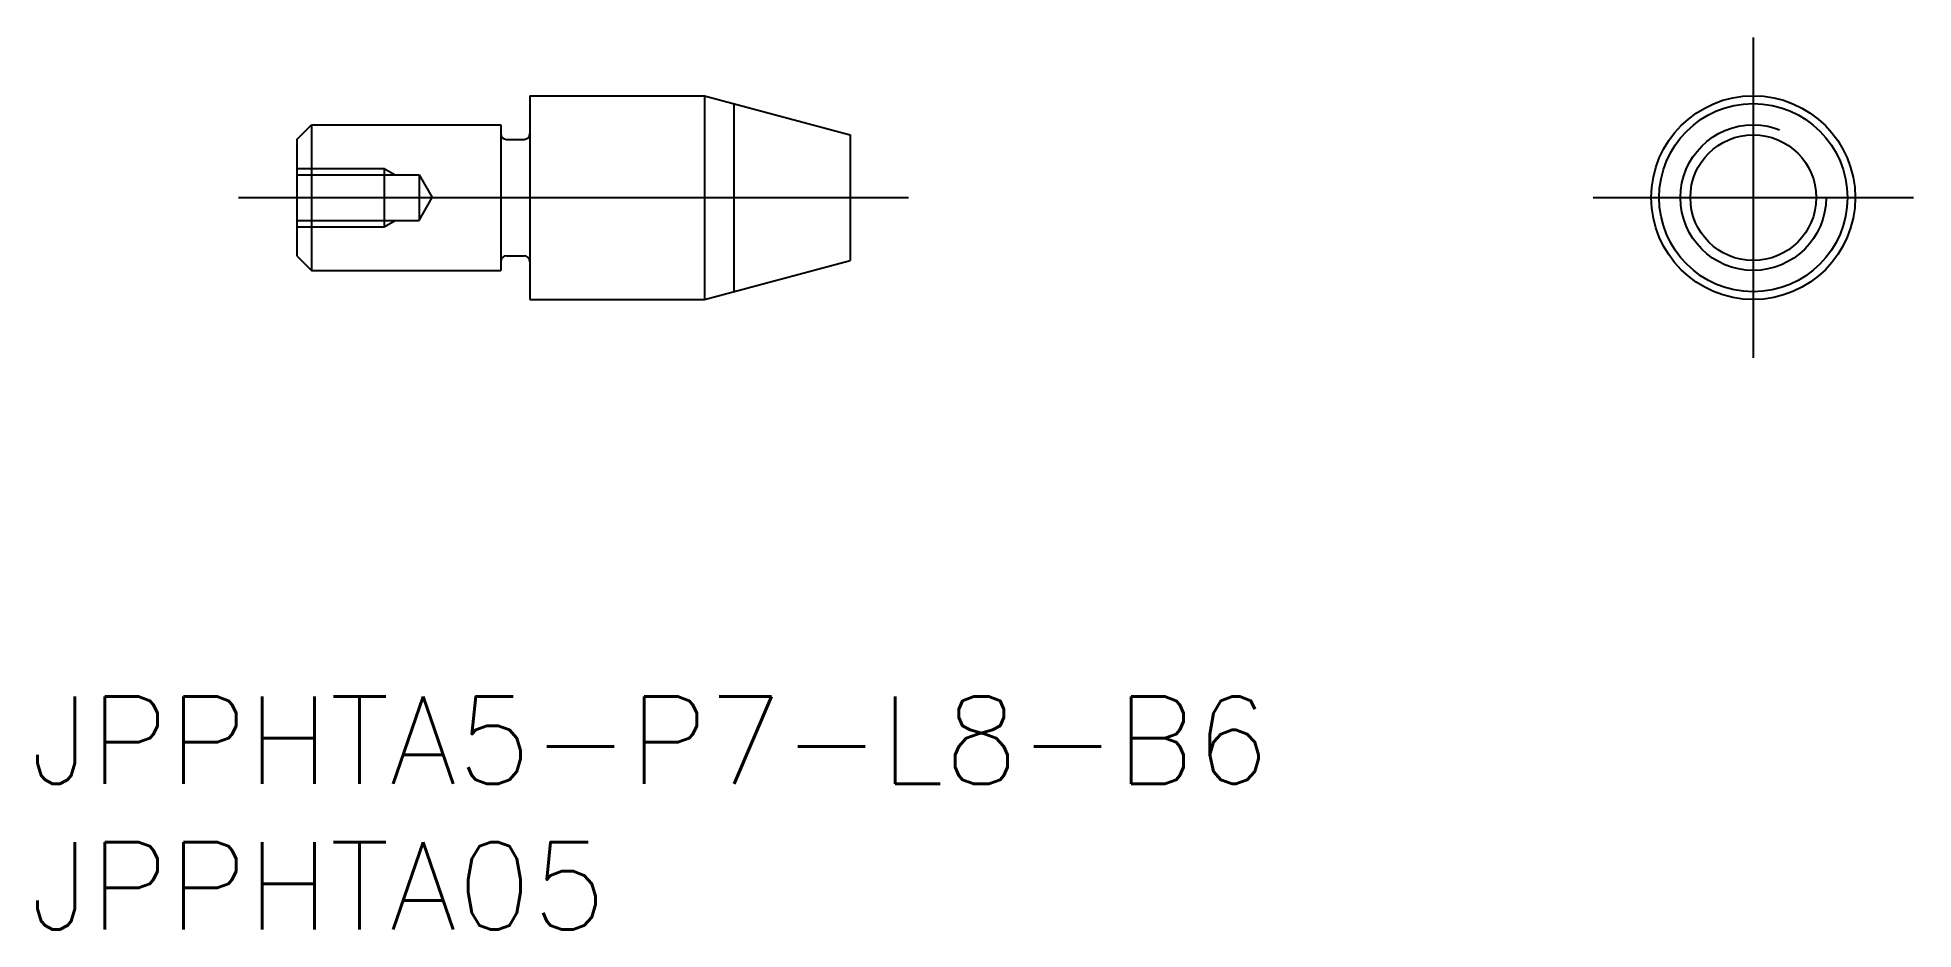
# Model space of a CAD drawing. Extents: x -58.9 to 5.5, y -25.1 to 5.5.
import ezdxf

# ---------------------------------------------------------------- set-up
doc = ezdxf.new("R2010")
doc.units = 0
doc.linetypes.add('CENTER', pattern=[50.8, 31.75, -6.35, 6.35, -6.35])
doc.linetypes.add('DASHED', pattern=[19.05, 12.7, -6.35])
doc.layers.get('0').update_dxf_attribs({"linetype": 'CONTINUOUS'})
doc.layers.add('CENTER', color=1, linetype='CENTER')
doc.styles.get("Standard").update_dxf_attribs({"font": 'txt.shx', "height": 3, "bigfont": 'bigfont.shx'})

msp = doc.modelspace()

# ---------------------------------------------------------------- linework, layer by layer
at = {"color": 7, "linetype": 'CONTINUOUS'}
for p, q in [((-42, 3.5), (-36, 3.5)), ((-42, 3.5), (-42, -3.5)), ((-36, 3.5), (-31, 2.16)), ((-36, 3.5), (-36, -3.5)), ((-35, 3.232), (-35, -3.232)), ((-50, 2), (-49.5, 2.5)), ((-50, 2), (-50, -2)), ((-49.5, 2.5), (-49.5, -2.5)), ((-49.5, 2.5), (-42.994, 2.5)), ((-43, 2.5), (-43, -2.5)), ((-42.8, 2), (-42.2, 2)), ((-31, 2.16), (-31, -2.16)), ((-50, -2), (-49.5, -2.5)), ((-49.5, -2.5), (-42.994, -2.5)), ((-42.8, -2), (-42.2, -2)), ((-36, -3.5), (-31, -2.16)), ((-42, -3.5), (-36, -3.5))]:
    msp.add_line(p, q, dxfattribs=at)
at = {"color": 3, "linetype": 'DASHED'}
for p, q in [((-50, 1), (-47, 1)), ((-50, 0.783), (-45.8, 0.783)), ((-47, 1), (-46.625, 0.783)), ((-47, 1), (-47, -1)), ((-45.8, 0.783), (-45.348, 0)), ((-45.8, 0.783), (-45.8, -0.784)), ((-45.8, -0.784), (-45.348, 0)), ((-50, -0.784), (-45.8, -0.784)), ((-50, -1), (-47, -1)), ((-47, -1), (-46.625, -0.784))]:
    msp.add_line(p, q, dxfattribs=at)
at = {"color": 7, "linetype": 'CONTINUOUS'}
for radius in [3.5, 3.232, 2.16]:
    msp.add_circle((0, 0), radius, dxfattribs=at)
at = {"color": 3, "linetype": 'DASHED'}
msp.add_circle((0, 0), 2.5, dxfattribs=at)
at = {"color": 7, "linetype": 'CONTINUOUS'}
for centre, start, end in [((-42.8, 2.2), 180, 270), ((-42.2, 2.2), 270, 0), ((-42.8, -2.2), 90, 180), ((-42.2, -2.2), 0, 90)]:
    msp.add_arc(centre, 0.2, start, end, dxfattribs=at)
at = {"layer": 'CENTER', "color": 1, "linetype": 'CENTER'}
for p, q in [((0, 5.5), (0, -5.5)), ((-52, 0), (-29, 0)), ((-5.5, 0), (5.5, 0))]:
    msp.add_line(p, q, dxfattribs=at)

# ---------------------------------------------------------------- texts
at = {"color": 7, "linetype": 'CONTINUOUS'}
for s, p in [('JPPHTA5-P7-L8-B6', (-59.159, -20.136)), ('JPPHTA05', (-59.159, -25.136))]:
    msp.add_text(s, height=3, dxfattribs=at).set_placement(p)

doc.saveas('drawing.dxf')
